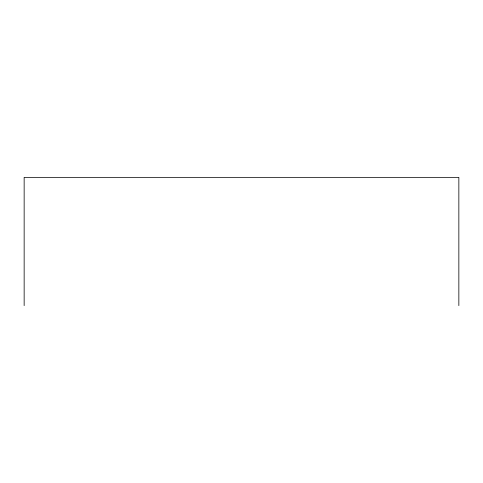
<?xml version="1.0" encoding="UTF-8"?>
<svg xmlns="http://www.w3.org/2000/svg" width="483" height="483" viewBox="0 0 483 483"><rect width="100%" height="100%" fill="white"/><g stroke="black" fill="none" stroke-linecap="round" stroke-linejoin="round"><path stroke-width="0.72" d="M458.85 305.63L458.85 177.37L24.15 177.37L24.15 305.63"/></g></svg>
